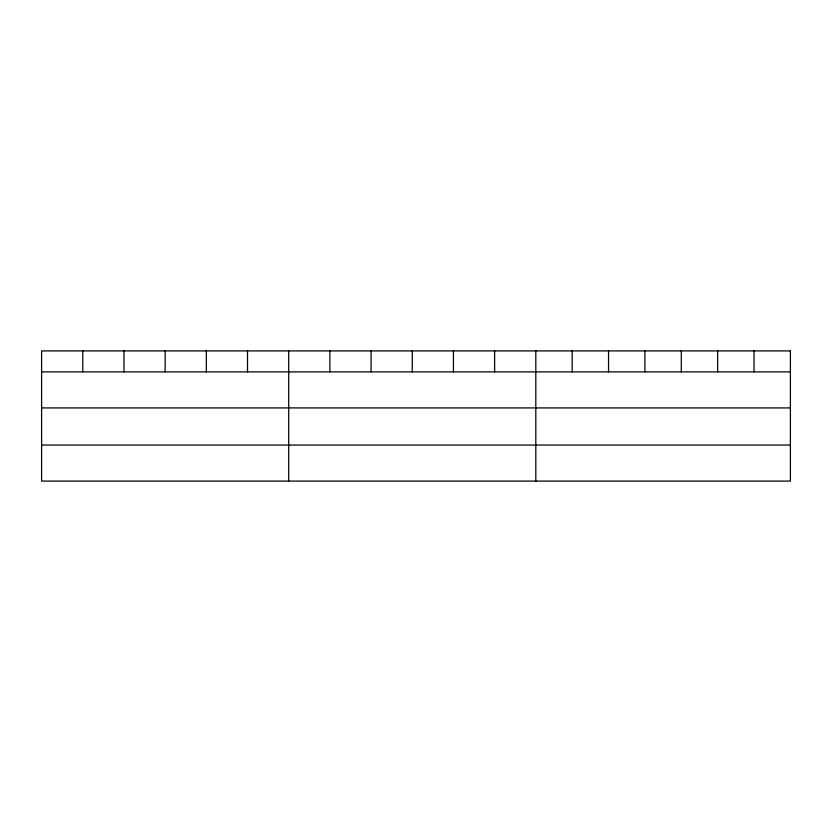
<?xml version="1.0" encoding="UTF-8"?>
<svg xmlns="http://www.w3.org/2000/svg" width="832" height="832" viewBox="0 0 832 832"><rect width="100%" height="100%" fill="white"/><g stroke="black" fill="none" stroke-linecap="round" stroke-linejoin="round"><path stroke-width="1.25" d="M41.6 371.883L790.4 371.883M41.6 407.919L790.4 407.919M41.6 445.047L790.4 445.047M754.031 350.917L754.031 371.883M717.662 350.917L717.662 371.883M681.294 350.917L681.294 371.883M644.914 350.917L644.914 371.883M608.546 350.917L608.546 371.883M572.177 350.917L572.177 371.883M535.808 350.917L535.808 481.083M494.624 350.917L494.624 371.883M453.44 350.917L453.44 371.883M412.256 350.917L412.256 371.883M371.072 350.917L371.072 371.883M329.888 350.917L329.888 371.883M288.704 350.917L288.704 481.083M247.52 350.917L247.52 371.883M206.336 350.917L206.336 371.883M165.152 350.917L165.152 371.883M123.968 350.917L123.968 371.883M82.784 350.917L82.784 371.883M790.4 350.917L41.6 350.917L41.6 481.083L790.4 481.083L790.4 350.917"/></g></svg>
